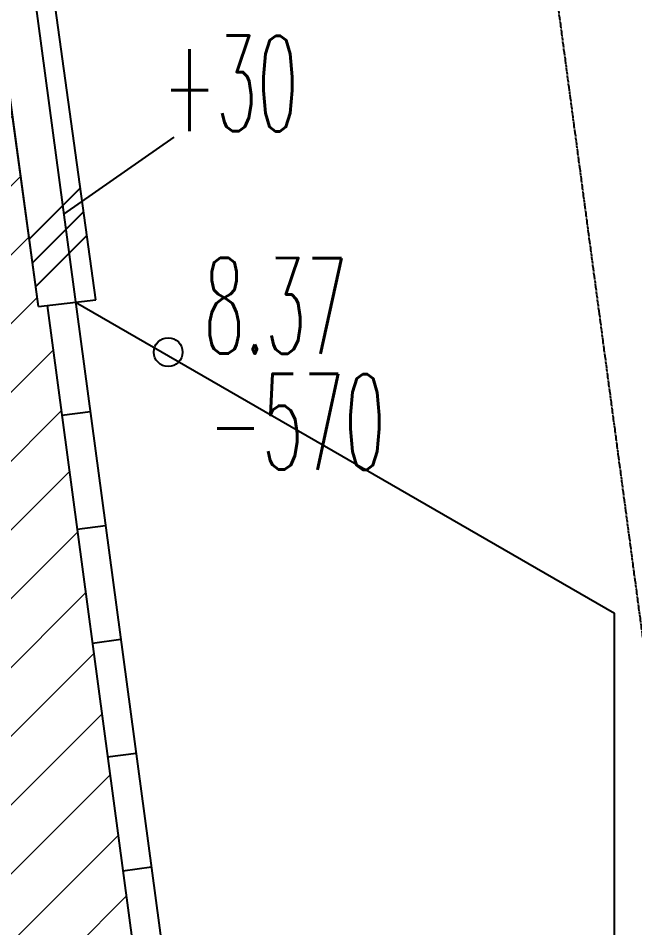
# Model space of a CAD drawing. Header units: millimetres. Extents: x 5204 to 163252, y 3613 to 115772.
# Drawn here: x 88955 to 92173, y 42576 to 47326 of the extents above; entities that cross this region are included whole.
import ezdxf

# ---------------------------------------------------------------- set-up
doc = ezdxf.new("R2010")
doc.units = ezdxf.units.MM
doc.header["$LTSCALE"] = 0.2
doc.linetypes.add('CENTER', pattern=[50.8, 31.75, -6.35, 6.35, -6.35])
for name, color, linetype in [('0-0', 7, 'Continuous'), ('0-1', 7, 'Continuous'), ('A_緑地', 3, 'Continuous')]:
    doc.layers.add(name, color=color, linetype=linetype)
doc.layers.add('A_通芯', color=8, linetype='Continuous', plot=False)
doc.styles.get("Standard").update_dxf_attribs({"font": 'simplex.shx', "width": 0.8, "height": 700, "bigfont": 'extfont2.shx'})

msp = doc.modelspace()

# ---------------------------------------------------------------- hatches: boundary and pattern name
at = {"layer": 'A_緑地', "lineweight": 5, "true_color": 0x00ff00}
h = msp.add_hatch(dxfattribs=at)
h.set_pattern_fill('ANSI31', color=3, scale=80)
h.set_pattern_definition([(45, (-146691.18, 5533.57), (-179.60512, 179.60512), [])])
h.paths.add_polyline_path([(86411.6, 34895.2), (86221.6, 34895.2), (86221.6, 34745.2), (64984.6, 34745.2), (64984.6, 33132.2), (60741.6, 33132.2), (60741.6, 31976.9), (88667.7, 32805.1), (90561.3, 34966.1), (89105.6, 45825.9), (89061.5, 45820.8), (88282.7, 51491.8), (87560.9, 51491.8), (87560.9, 42602.2), (86411.6, 42602.2)])

# ---------------------------------------------------------------- linework, layer by layer
at = {"layer": '0-0', "color": 7, "linetype": 'Continuous'}
for p, q in [((89013.1, 46173.3), (89279.4, 46439.5)), ((89030.2, 46048.9), (89296.4, 46315.2)), ((89047.2, 45924.6), (89313.5, 46190.8))]:
    msp.add_line(p, q, dxfattribs=at)
at = {"layer": '0-1', "color": 7}
msp.add_line((82784.2, 94116.4), (90759.2, 34618.9), dxfattribs=at)
at = {"layer": '0-1', "color": 7, "linetype": 'Continuous'}
for p, q in [((89359.5, 45855.3), (85041.6, 77300.7)), ((89061.5, 45820.8), (84744.4, 77259.9)), ((89192.9, 46303.1), (89769.6, 46704.4)), ((89061.5, 45820.8), (89359.5, 45855.3)), ((89254.7, 45843.2), (92067.1, 44219.4)), ((89105.6, 45825.9), (90561.3, 34966.1)), ((89331.5, 45270.6), (89182.9, 45250.7)), ((89411.2, 44675.9), (89262.6, 44656)), ((92067.1, 30737.3), (92067.1, 44219.4)), ((89491, 44081.2), (89342.3, 44061.3)), ((89570.5, 43486.5), (89421.8, 43466.6)), ((89650.2, 42891.9), (89501.6, 42871.9))]:
    msp.add_line(p, q, dxfattribs=at)
msp.add_circle((89737.7, 45582.3), 75, dxfattribs=at)
at = {"layer": 'A_緑地'}
for p, q in [((89061.5, 45820.8), (88282.7, 51491.8)), ((89061.5, 45820.8), (89105.6, 45825.9)), ((89105.6, 45825.9), (90561.3, 34966.1))]:
    msp.add_line(p, q, dxfattribs=at)
at = {"layer": 'A_通芯', "linetype": 'CENTER', "ltscale": 2}
msp.add_line((84645.3, 100555.8), (94099.4, 30022.3), dxfattribs=at)

# ---------------------------------------------------------------- texts
at = {"layer": '0-1', "color": 7, "width": 0.5}
for s, p in [('+30', (89709.3, 46736.4)), ('8.37', (89922.3, 45574.9)), ('-570', (89949.2, 44969.9))]:
    msp.add_text(s, height=500, rotation=359.84, dxfattribs=at).set_placement(p)

doc.saveas('drawing.dxf')
